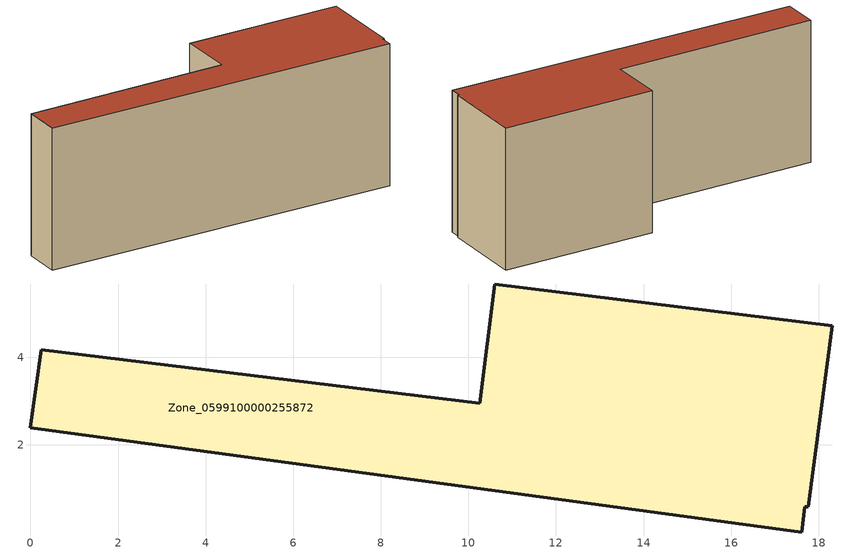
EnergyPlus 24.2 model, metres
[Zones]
Zone_0599100000255872
 floor ground (C_G): 10.27,2.95 10.6,5.67 18.3,4.72 17.76,0.59 17.68,0.59 17.61,0.01 0,2.39 0.24,4.17 z0
 wall outside (C_F): 10.6,5.67 10.27,2.95 0.24,4.17 0,2.39 17.61,0.01 17.68,0.59 17.76,0.59 18.3,4.72 10.6,5.67 z0:7.04
 roof outside (C_R): 17.68,0.59 17.76,0.59 18.3,4.72 10.6,5.67 10.27,2.95 0.24,4.17 0,2.39 17.61,0.01 z7.04
[BUILDING]
Pand.0599100000255872: North Axis=0; Terrain=City; Loads Convergence Tolerance Value=0.04; Temperature Convergence Tolerance Value=0.4; Solar Distribution=FullExterior; Maximum Number of Warmup Days=25; Minimum Number of Warmup Days=1
[Site:Location]
Rotterdam.The.Hague.AP_ZH_NLD Design_Conditions: Latitude=51.96; Longitude=4.45; Time Zone=1; Elevation=-4.5
[SITE:GROUNDTEMPERATURE:BUILDINGSURFACE]
18, 18, 18, 18, 18, 18, 18, 18, 18, 18, 18, 18
[MATERIAL] Thermal Absorptance=0.9; Solar Absorptance=0.7; Visible Absorptance=0.7
Name | Roughness | Thickness | Conductivity | Density | Specific Heat
G.TI.1946 | MediumSmooth | 0.15 | 1 | 540 | 1210
F.TI.1946 | Rough | 0.3 | 0.857143 | 1920 | 840
R.TI.1946 | MediumRough | 0.2 | 0.1 | 1500 | 1000
[CONSTRUCTION]
C_G: G.TI.1946
C_F: F.TI.1946
C_R: R.TI.1946
[ZONE]
Zone_0599100000255872: Type=1; Multiplier=1; Ceiling Height=Autocalculate; Volume=Autocalculate; Floor Area=autocalculate; Part of Total Floor Area=Yes
[ZONEINFILTRATION:DESIGNFLOWRATE]
Infil_Zone_0599100000255872: Zone or ZoneList or Space or SpaceList=Zone_0599100000255872; Schedule=AlwaysOn; Design Flow Rate Calculation Method=Flow/Area; Flow Rate per Floor Area=0.003; Constant Term Coefficient=1; Temperature Term Coefficient=0; Velocity Term Coefficient=0; Velocity Squared Term Coefficient=0
[HVACTEMPLATE:ZONE:IDEALLOADSAIRSYSTEM]
Zone_0599100000255872: Maximum Heating Supply Air Temperature=50; Minimum Cooling Supply Air Temperature=13; Maximum Heating Supply Air Humidity Ratio=0.0156; Minimum Cooling Supply Air Humidity Ratio=0.0077; Heating Limit=NoLimit; Cooling Limit=NoLimit; Dehumidification Control Type=ConstantSensibleHeatRatio; Cooling Sensible Heat Ratio=0.7; Dehumidification Setpoint=60; Humidification Control Type=None; Humidification Setpoint=30; Outdoor Air Method=None; Outdoor Air Flow Rate per Person=0.00944; Outdoor Air Flow Rate per Zone Floor Area=0; Outdoor Air Flow Rate per Zone=0; Demand Controlled Ventilation Type=None; Outdoor Air Economizer Type=NoEconomizer; Heat Recovery Type=None; Sensible Heat Recovery Effectiveness=0.7; Latent Heat Recovery Effectiveness=0.65
[ZONECONTROL:THERMOSTAT]
ThermostatControl_Zone_0599100000255872: Zone or ZoneList=Zone_0599100000255872; Control Type Schedule=DualSetpointControlType; Control 1=Thermostat_Zone_0599100000255872; Temperature Difference Between Cutout And Setpoint=0
[THERMOSTATSETPOINT:DUALSETPOINT]
Thermostat_Zone_0599100000255872: Heating Setpoint Temperature Schedule=HeatingSetpoint_Zone_0599100000255872; Cooling Setpoint Temperature Schedule=CoolingSetpoint_Zone_0599100000255872
[SCHEDULE:COMPACT]
HeatingSetpoint_Zone_0599100000255872: Through: 12/31, For: AllDays, Until: 24:00, 21
CoolingSetpoint_Zone_0599100000255872: Through: 12/31, For: AllDays, Until: 24:00, 24
DualSetpointControlType: Through: 12/31, For: AllDays, Until: 24:00, 4
AlwaysOn: Through: 12/31, For: AllDays, Until: 24:00, 1
